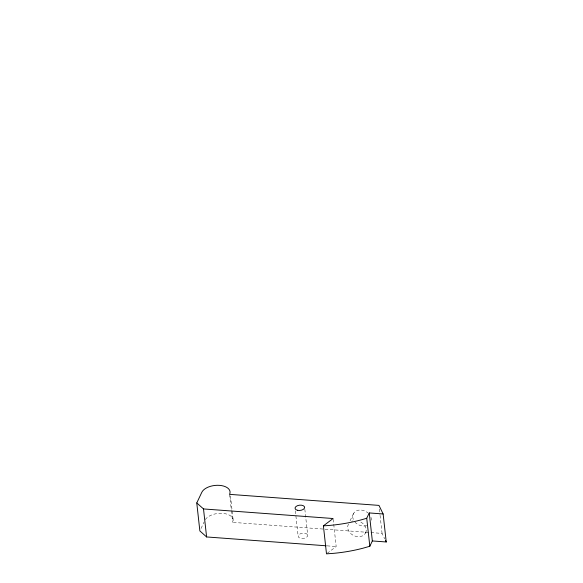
<?xml version="1.0" encoding="UTF-8"?>
<svg xmlns="http://www.w3.org/2000/svg" width="583" height="583" viewBox="0 0 583 583"><rect width="100%" height="100%" fill="white"/><g stroke="black" fill="none" stroke-linecap="round" stroke-linejoin="round"><path stroke-width="0.44" stroke-dasharray="2.92 2.19" d="M201.026 528.497L204.13 521.953M350.055 520.801L353.546 513.441M348.503 524.081A9.634 7.623 25.4 0 0 353.101 535.26A9.634 7.623 25.4 0 0 365.417 533.263L366.583 530.807M327.187 553.325L336.172 546.526L333.199 519.424M205.289 519.621A14.451 7.936 -6.3 0 1 223.165 513.412A14.451 7.936 -6.3 0 1 232.668 522.368L382.062 533.409L384.714 538.86M327.114 545.856L336.172 546.526M379.365 509.01L379.963 514.432M380.065 515.336L382.062 533.409M304.836 509.258L307.729 535.456A4.817 2.645 -6.3 0 1 300.515 538.291A4.817 2.645 -6.3 0 1 300.551 533.693A4.817 2.645 -6.3 0 1 307.729 535.456M295.341 510.876L298.132 536.171M230.482 495.871L233.178 520.262M229.578 494.355L231.276 509.717M231.371 510.621L232.668 522.368M360.826 522.084A9.634 7.623 25.4 0 1 365.417 533.263M351.571 521.399A9.634 7.623 25.4 0 1 352.97 520.918M366.714 525.575A9.634 7.623 25.4 0 1 354.428 521.442M353.291 519.446A9.634 7.623 25.4 0 1 356.614 510.759A9.634 7.623 25.4 0 1 367.924 512.858M370.963 517.318A9.634 7.623 25.4 0 1 371.174 520.765"/><path stroke-width="0.87" d="M196.77 502.94L201.813 492.307A14.451 7.936 -6.3 0 1 219.478 485.355A14.451 7.936 -6.3 0 1 229.578 494.355L378.965 505.395L383.133 513.966L386.23 541.971L372.348 540.944L369.826 546.264L362.903 548.231A101.639 55.8 -6.3 0 1 333.884 553.311L326.495 553.85L323.405 525.844L333.097 518.52L203.511 508.944L196.77 502.94L199.867 530.945L206.601 536.95L326.203 545.79M369.826 546.264L366.729 518.258L369.25 512.938L383.133 513.966M385.472 540.412L386.23 541.971M369.25 512.938L372.348 540.944M203.511 508.944L206.601 536.95M366.729 518.258A101.639 55.8 -6.3 0 1 352.715 521.916L349.115 522.66A101.639 55.8 -6.3 0 1 323.405 525.844M297.425 510.285A4.817 2.645 -6.3 0 0 304.632 507.45A4.817 2.645 -6.3 0 0 297.461 505.687A4.817 2.645 -6.3 0 0 297.425 510.285"/></g></svg>
